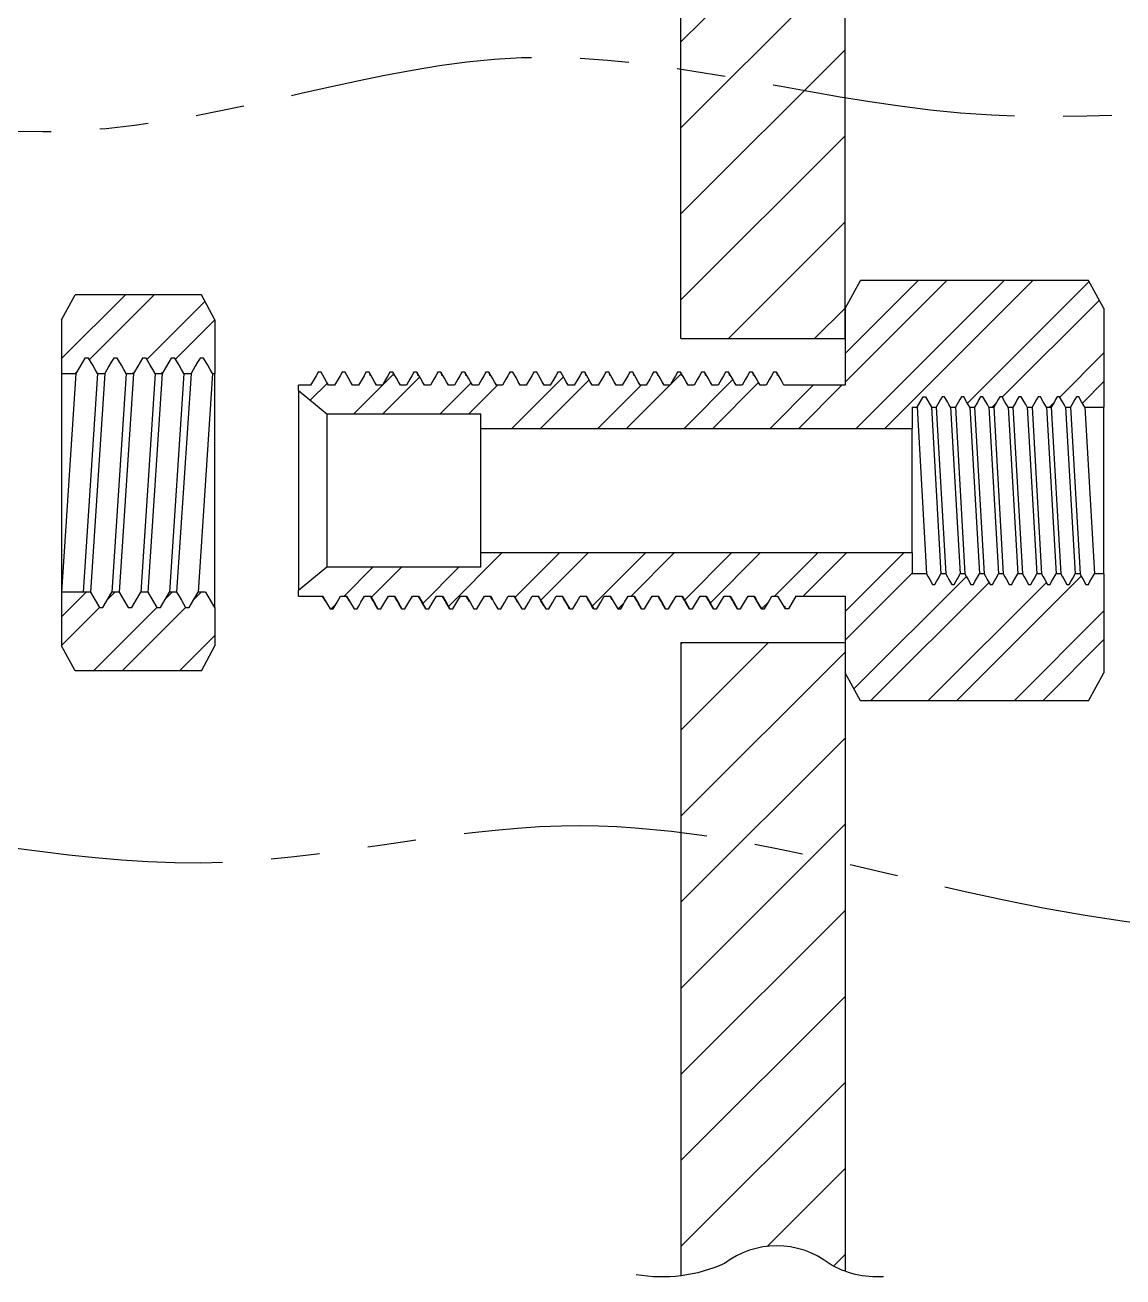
# Model space of a CAD drawing. Header units: millimetres. Extents: x 990 to 1442, y 548 to 864.
# Drawn here: x 1343 to 1400.3, y 741.9 to 807.2 of the extents above; entities that cross this region are included whole.
import ezdxf

# ---------------------------------------------------------------- set-up
doc = ezdxf.new("R2010")
doc.units = ezdxf.units.MM
doc.header["$LTSCALE"] = 2
doc.linetypes.add('PHANTOM', pattern=[12.7, 6.35, -1.27, 1.27, -1.27, 1.27, -1.27])
pattern_1 = [(45, (813.8424, 721.0507), (-2.245064, 2.245064), []), (45, (815.339, 721.0507), (-2.245064, 2.245064), [])]
pattern_2 = [(45, (813.8424, 653.8794), (-2.245064, 2.245064), []), (45, (815.339, 653.8794), (-2.245064, 2.245064), [])]

# ---------------------------------------------------------------- blocks, each defined once
blk = doc.blocks.new('sdasdasdas')
at = {"linetype": 'Continuous', "lineweight": 18}
h = blk.add_hatch(dxfattribs=at)
h.set_pattern_fill('ANSI32', color=6, scale=0.333333, style=0)
h.set_pattern_definition(pattern_1)
h.paths.add_polyline_path([(1283.036, 782.617), (1283.036, 777.467), (1282.036, 777.467), (1281.723, 778.009), (1281.598, 778.009), (1281.286, 777.467), (1281.036, 777.467), (1280.723, 778.009), (1280.598, 778.009), (1280.286, 777.467), (1280.036, 777.467), (1279.723, 778.009), (1279.598, 778.009), (1279.286, 777.467), (1279.036, 777.467), (1278.723, 778.009), (1278.598, 778.009), (1278.286, 777.467), (1278.036, 777.467), (1277.723, 778.009), (1277.598, 778.009), (1277.286, 777.467), (1277.036, 777.467), (1276.723, 778.009), (1276.598, 778.009), (1276.286, 777.467), (1276.036, 777.467), (1275.723, 778.009), (1275.598, 778.009), (1275.286, 777.467), (1275.036, 777.467), (1274.723, 778.009), (1274.598, 778.009), (1274.286, 777.467), (1274.036, 777.467), (1273.723, 778.009), (1273.598, 778.009), (1273.286, 777.467), (1273.036, 777.467), (1273.036, 776.367), (1250.536, 776.367), (1250.536, 777.117), (1242.505, 777.117), (1241.036, 778.334), (1241.036, 778.617), (1241.661, 778.617), (1242.051, 779.294), (1242.208, 779.294), (1242.598, 778.617), (1242.911, 778.617), (1243.301, 779.294), (1243.458, 779.294), (1243.848, 778.617), (1244.161, 778.617), (1244.551, 779.294), (1244.708, 779.294), (1245.098, 778.617), (1245.411, 778.617), (1245.801, 779.294), (1245.958, 779.294), (1246.348, 778.617), (1246.661, 778.617), (1247.051, 779.294), (1247.208, 779.294), (1247.598, 778.617), (1247.911, 778.617), (1248.301, 779.294), (1248.458, 779.294), (1248.848, 778.617), (1249.161, 778.617), (1249.551, 779.294), (1249.708, 779.294), (1250.098, 778.617), (1250.411, 778.617), (1250.801, 779.294), (1250.958, 779.294), (1251.348, 778.617), (1251.661, 778.617), (1252.051, 779.294), (1252.208, 779.294), (1252.598, 778.617), (1252.911, 778.617), (1253.301, 779.294), (1253.458, 779.294), (1253.848, 778.617), (1254.161, 778.617), (1254.551, 779.294), (1254.708, 779.294), (1255.098, 778.617), (1255.411, 778.617), (1255.801, 779.294), (1255.958, 779.294), (1256.348, 778.617), (1256.661, 778.617), (1257.051, 779.294), (1257.208, 779.294), (1257.598, 778.617), (1257.911, 778.617), (1258.301, 779.294), (1258.458, 779.294), (1258.848, 778.617), (1259.161, 778.617), (1259.551, 779.294), (1259.708, 779.294), (1260.098, 778.617), (1260.411, 778.617), (1260.801, 779.294), (1260.958, 779.294), (1261.348, 778.617), (1261.661, 778.617), (1262.051, 779.294), (1262.208, 779.294), (1262.598, 778.617), (1262.911, 778.617), (1263.301, 779.294), (1263.458, 779.294), (1263.848, 778.617), (1264.161, 778.617), (1264.551, 779.294), (1264.708, 779.294), (1265.098, 778.617), (1265.411, 778.617), (1265.801, 779.294), (1265.958, 779.294), (1266.348, 778.617), (1269.536, 778.617), (1269.536, 782.617), (1270.336, 784.087), (1282.236, 784.087)], flags=0)
h = blk.add_hatch(dxfattribs=at)
h.set_pattern_fill('ANSI32', color=6, scale=0.333333, style=0)
h.set_pattern_definition(pattern_1)
h.paths.add_polyline_path([(1266.583, 766.941), (1266.426, 766.941), (1266.036, 767.617), (1265.723, 767.617), (1265.333, 766.941), (1265.176, 766.941), (1264.786, 767.617), (1264.473, 767.617), (1264.083, 766.941), (1263.926, 766.941), (1263.536, 767.617), (1263.223, 767.617), (1262.833, 766.941), (1262.676, 766.941), (1262.286, 767.617), (1261.973, 767.617), (1261.583, 766.941), (1261.426, 766.941), (1261.036, 767.617), (1260.723, 767.617), (1260.333, 766.941), (1260.176, 766.941), (1259.786, 767.617), (1259.473, 767.617), (1259.083, 766.941), (1258.926, 766.941), (1258.536, 767.617), (1258.223, 767.617), (1257.833, 766.941), (1257.676, 766.941), (1257.286, 767.617), (1256.973, 767.617), (1256.583, 766.941), (1256.426, 766.941), (1256.036, 767.617), (1255.723, 767.617), (1255.333, 766.941), (1255.176, 766.941), (1254.786, 767.617), (1254.473, 767.617), (1254.083, 766.941), (1253.926, 766.941), (1253.536, 767.617), (1253.223, 767.617), (1252.833, 766.941), (1252.676, 766.941), (1252.286, 767.617), (1251.973, 767.617), (1251.583, 766.941), (1251.426, 766.941), (1251.036, 767.617), (1250.723, 767.617), (1250.333, 766.941), (1250.176, 766.941), (1249.786, 767.617), (1249.473, 767.617), (1249.083, 766.941), (1248.926, 766.941), (1248.536, 767.617), (1248.223, 767.617), (1247.833, 766.941), (1247.676, 766.941), (1247.286, 767.617), (1246.973, 767.617), (1246.583, 766.941), (1246.426, 766.941), (1246.036, 767.617), (1245.723, 767.617), (1245.333, 766.941), (1245.176, 766.941), (1244.786, 767.617), (1244.473, 767.617), (1244.083, 766.941), (1243.926, 766.941), (1243.536, 767.617), (1243.223, 767.617), (1242.833, 766.941), (1242.676, 766.941), (1242.286, 767.617), (1241.036, 767.617), (1241.036, 767.901), (1242.505, 769.117), (1250.536, 769.117), (1250.536, 769.867), (1273.036, 769.867), (1273.036, 768.767), (1273.786, 768.767), (1274.098, 768.226), (1274.223, 768.226), (1274.536, 768.767), (1274.786, 768.767), (1275.098, 768.226), (1275.223, 768.226), (1275.536, 768.767), (1275.786, 768.767), (1276.098, 768.226), (1276.223, 768.226), (1276.536, 768.767), (1276.786, 768.767), (1277.098, 768.226), (1277.223, 768.226), (1277.536, 768.767), (1277.786, 768.767), (1278.098, 768.226), (1278.223, 768.226), (1278.536, 768.767), (1278.786, 768.767), (1279.098, 768.226), (1279.223, 768.226), (1279.536, 768.767), (1279.786, 768.767), (1280.098, 768.226), (1280.223, 768.226), (1280.536, 768.767), (1280.786, 768.767), (1281.098, 768.226), (1281.223, 768.226), (1281.536, 768.767), (1281.786, 768.767), (1282.098, 768.226), (1282.223, 768.226), (1282.536, 768.767), (1283.036, 768.767), (1283.036, 763.617), (1282.236, 762.148), (1270.336, 762.148), (1269.536, 763.617), (1269.536, 767.617), (1266.973, 767.617)], flags=0)
at = {"color": 6, "linetype": 'Continuous', "lineweight": 25}
for p, q in [((1269.536, 782.617), (1270.336, 784.087)), ((1282.236, 784.087), (1270.336, 784.087)), ((1283.036, 782.617), (1282.236, 784.087)), ((1269.536, 782.617), (1269.536, 778.617)), ((1283.036, 782.617), (1283.036, 777.467)), ((1242.208, 779.294), (1242.051, 779.294)), ((1243.458, 779.294), (1243.301, 779.294)), ((1244.708, 779.294), (1244.551, 779.294)), ((1245.958, 779.294), (1245.801, 779.294)), ((1247.208, 779.294), (1247.051, 779.294)), ((1248.458, 779.294), (1248.301, 779.294)), ((1249.708, 779.294), (1249.551, 779.294)), ((1250.958, 779.294), (1250.801, 779.294)), ((1252.208, 779.294), (1252.051, 779.294)), ((1253.458, 779.294), (1253.301, 779.294)), ((1254.708, 779.294), (1254.551, 779.294)), ((1255.958, 779.294), (1255.801, 779.294)), ((1257.208, 779.294), (1257.051, 779.294)), ((1258.458, 779.294), (1258.301, 779.294)), ((1259.708, 779.294), (1259.551, 779.294)), ((1260.958, 779.294), (1260.801, 779.294)), ((1262.208, 779.294), (1262.051, 779.294)), ((1263.458, 779.294), (1263.301, 779.294)), ((1264.708, 779.294), (1264.551, 779.294)), ((1265.958, 779.294), (1265.801, 779.294)), ((1241.661, 778.617), (1241.036, 778.617)), ((1241.036, 778.334), (1241.036, 778.617)), ((1241.036, 778.334), (1242.505, 777.117)), ((1241.036, 778.334), (1241.036, 777.367)), ((1242.911, 778.617), (1242.598, 778.617)), ((1244.161, 778.617), (1243.848, 778.617)), ((1245.411, 778.617), (1245.098, 778.617)), ((1246.661, 778.617), (1246.348, 778.617)), ((1247.911, 778.617), (1247.598, 778.617)), ((1249.161, 778.617), (1248.848, 778.617)), ((1250.411, 778.617), (1250.098, 778.617)), ((1251.661, 778.617), (1251.348, 778.617)), ((1252.911, 778.617), (1252.598, 778.617)), ((1254.161, 778.617), (1253.848, 778.617)), ((1255.411, 778.617), (1255.098, 778.617)), ((1256.661, 778.617), (1256.348, 778.617)), ((1257.911, 778.617), (1257.598, 778.617)), ((1259.161, 778.617), (1258.848, 778.617)), ((1260.411, 778.617), (1260.098, 778.617)), ((1261.661, 778.617), (1261.348, 778.617)), ((1262.911, 778.617), (1262.598, 778.617)), ((1264.161, 778.617), (1263.848, 778.617)), ((1265.411, 778.617), (1265.098, 778.617)), ((1269.536, 778.617), (1266.348, 778.617)), ((1283.036, 778.542), (1283.036, 778.261)), ((1241.036, 777.367), (1241.036, 777.117)), ((1273.036, 777.467), (1273.036, 776.367)), ((1273.036, 777.467), (1273.286, 777.467)), ((1273.286, 777.467), (1273.598, 778.009)), ((1273.598, 778.009), (1273.723, 778.009)), ((1273.723, 778.009), (1274.036, 777.467)), ((1274.036, 777.467), (1274.286, 777.467)), ((1274.723, 778.009), (1274.598, 778.009)), ((1275.036, 777.467), (1275.286, 777.467)), ((1275.723, 778.009), (1275.598, 778.009)), ((1276.036, 777.467), (1276.286, 777.467)), ((1276.723, 778.009), (1276.598, 778.009)), ((1277.036, 777.467), (1277.286, 777.467)), ((1277.723, 778.009), (1277.598, 778.009)), ((1278.036, 777.467), (1278.286, 777.467)), ((1278.723, 778.009), (1278.598, 778.009)), ((1279.036, 777.467), (1279.286, 777.467)), ((1279.723, 778.009), (1279.598, 778.009)), ((1280.036, 777.467), (1280.286, 777.467)), ((1280.723, 778.009), (1280.598, 778.009)), ((1281.036, 777.467), (1281.286, 777.467)), ((1281.723, 778.009), (1281.598, 778.009)), ((1282.036, 777.467), (1283.036, 777.467)), ((1241.036, 777.117), (1241.036, 769.117)), ((1242.505, 777.117), (1250.536, 777.117)), ((1242.505, 777.117), (1242.505, 769.117)), ((1250.536, 776.367), (1250.536, 777.117)), ((1250.536, 776.367), (1273.036, 776.367)), ((1250.536, 769.867), (1250.536, 776.367)), ((1273.036, 769.867), (1273.036, 776.367)), ((1273.036, 769.867), (1250.536, 769.867)), ((1250.536, 769.117), (1250.536, 769.867)), ((1273.036, 769.867), (1273.036, 768.767)), ((1241.036, 769.117), (1241.036, 768.867)), ((1242.505, 769.117), (1241.036, 767.901)), ((1250.536, 769.117), (1242.505, 769.117)), ((1241.036, 768.867), (1241.036, 767.901)), ((1273.786, 768.767), (1273.036, 768.767)), ((1274.098, 768.226), (1274.223, 768.226)), ((1274.786, 768.767), (1274.536, 768.767)), ((1275.098, 768.226), (1275.223, 768.226)), ((1275.786, 768.767), (1275.536, 768.767)), ((1276.098, 768.226), (1276.223, 768.226)), ((1276.786, 768.767), (1276.536, 768.767)), ((1277.098, 768.226), (1277.223, 768.226)), ((1277.786, 768.767), (1277.536, 768.767)), ((1278.098, 768.226), (1278.223, 768.226)), ((1278.786, 768.767), (1278.536, 768.767)), ((1279.098, 768.226), (1279.223, 768.226)), ((1279.786, 768.767), (1279.536, 768.767)), ((1280.098, 768.226), (1280.223, 768.226)), ((1280.786, 768.767), (1280.536, 768.767)), ((1281.098, 768.226), (1281.223, 768.226)), ((1281.786, 768.767), (1281.536, 768.767)), ((1282.098, 768.226), (1282.223, 768.226)), ((1283.036, 768.767), (1282.536, 768.767)), ((1283.036, 768.767), (1283.036, 763.617)), ((1241.036, 767.617), (1241.036, 767.901)), ((1241.036, 767.617), (1242.286, 767.617)), ((1242.419, 767.377), (1242.28, 767.617)), ((1243.223, 767.617), (1243.536, 767.617)), ((1243.669, 767.377), (1243.53, 767.617)), ((1244.473, 767.617), (1244.786, 767.617)), ((1245.723, 767.617), (1246.036, 767.617)), ((1246.973, 767.617), (1247.286, 767.617)), ((1248.223, 767.617), (1248.536, 767.617)), ((1249.473, 767.617), (1249.786, 767.617)), ((1249.949, 767.325), (1249.78, 767.617)), ((1250.723, 767.617), (1251.036, 767.617)), ((1251.14, 767.427), (1251.03, 767.617)), ((1251.973, 767.617), (1252.286, 767.617)), ((1253.223, 767.617), (1253.536, 767.617)), ((1254.473, 767.617), (1254.786, 767.617)), ((1255.723, 767.617), (1256.036, 767.617)), ((1256.973, 767.617), (1257.286, 767.617)), ((1257.39, 767.427), (1257.28, 767.617)), ((1258.223, 767.617), (1258.536, 767.617)), ((1259.473, 767.617), (1259.786, 767.617)), ((1260.723, 767.617), (1261.036, 767.617)), ((1261.973, 767.617), (1262.286, 767.617)), ((1263.223, 767.617), (1263.536, 767.617)), ((1264.473, 767.617), (1264.786, 767.617)), ((1265.723, 767.617), (1266.036, 767.617)), ((1266.426, 766.941), (1266.036, 767.617)), ((1266.973, 767.617), (1266.583, 766.941)), ((1266.973, 767.617), (1269.536, 767.617)), ((1269.536, 767.617), (1269.536, 763.617)), ((1283.036, 767.974), (1283.036, 767.693)), ((1242.676, 766.941), (1242.833, 766.941)), ((1243.926, 766.941), (1244.083, 766.941)), ((1245.166, 766.966), (1245.176, 766.941)), ((1245.176, 766.941), (1245.333, 766.941)), ((1246.416, 766.966), (1246.426, 766.941)), ((1246.426, 766.941), (1246.583, 766.941)), ((1247.666, 766.966), (1247.676, 766.941)), ((1247.676, 766.941), (1247.833, 766.941)), ((1248.916, 766.966), (1248.926, 766.941)), ((1248.926, 766.941), (1249.083, 766.941)), ((1250.176, 766.941), (1250.333, 766.941)), ((1251.426, 766.941), (1251.583, 766.941)), ((1252.676, 766.941), (1252.833, 766.941)), ((1253.926, 766.941), (1254.083, 766.941)), ((1255.166, 766.966), (1255.176, 766.941)), ((1255.176, 766.941), (1255.333, 766.941)), ((1256.416, 766.966), (1256.426, 766.941)), ((1256.426, 766.941), (1256.583, 766.941)), ((1257.676, 766.941), (1257.833, 766.941)), ((1258.916, 766.966), (1258.926, 766.941)), ((1258.926, 766.941), (1259.083, 766.941)), ((1260.166, 766.966), (1260.176, 766.941)), ((1260.176, 766.941), (1260.333, 766.941)), ((1261.416, 766.966), (1261.426, 766.941)), ((1261.426, 766.941), (1261.583, 766.941)), ((1262.666, 766.966), (1262.676, 766.941)), ((1262.676, 766.941), (1262.833, 766.941)), ((1263.916, 766.966), (1263.926, 766.941)), ((1263.926, 766.941), (1264.083, 766.941)), ((1265.166, 766.966), (1265.176, 766.941)), ((1265.176, 766.941), (1265.333, 766.941)), ((1266.583, 766.941), (1266.426, 766.941)), ((1270.336, 762.148), (1269.536, 763.617)), ((1282.236, 762.148), (1283.036, 763.617)), ((1282.236, 762.148), (1270.336, 762.148))]:
    blk.add_line(p, q, dxfattribs=at)
at = {"color": 6}
for p, q in [((1273.286, 777.467), (1273.786, 768.767)), ((1274.036, 777.467), (1274.536, 768.767)), ((1274.286, 777.467), (1274.786, 768.767)), ((1275.036, 777.467), (1275.536, 768.767)), ((1275.286, 777.467), (1275.786, 768.767)), ((1276.036, 777.467), (1276.536, 768.767)), ((1276.286, 777.467), (1276.786, 768.767)), ((1277.036, 777.467), (1277.536, 768.767)), ((1277.286, 777.467), (1277.786, 768.767)), ((1278.036, 777.467), (1278.536, 768.767)), ((1278.286, 777.467), (1278.786, 768.767)), ((1279.036, 777.467), (1279.536, 768.767)), ((1279.286, 777.467), (1279.786, 768.767)), ((1280.036, 777.467), (1280.536, 768.767)), ((1280.286, 777.467), (1280.786, 768.767)), ((1281.036, 777.467), (1281.536, 768.767)), ((1281.286, 777.467), (1281.786, 768.767)), ((1282.036, 777.467), (1282.536, 768.767)), ((1283.036, 768.767), (1283.036, 777.467))]:
    blk.add_line(p, q, dxfattribs=at)
at = {"color": 6, "linetype": 'Continuous', "lineweight": 25, "flags": 128}
for points in [[(1242.051, 779.294), (1241.948, 779.114), (1241.844, 778.934), (1241.661, 778.617)], [(1242.598, 778.617), (1242.495, 778.797), (1242.391, 778.977), (1242.208, 779.294)], [(1243.301, 779.294), (1243.198, 779.114), (1243.094, 778.934), (1242.911, 778.617)], [(1243.848, 778.617), (1243.745, 778.797), (1243.641, 778.977), (1243.458, 779.294)], [(1244.551, 779.294), (1244.448, 779.114), (1244.344, 778.934), (1244.161, 778.617)], [(1245.098, 778.617), (1244.995, 778.797), (1244.891, 778.977), (1244.708, 779.294)], [(1245.801, 779.294), (1245.698, 779.114), (1245.594, 778.934), (1245.411, 778.617)], [(1246.348, 778.617), (1246.245, 778.797), (1246.141, 778.977), (1245.958, 779.294)], [(1247.051, 779.294), (1246.948, 779.114), (1246.844, 778.934), (1246.661, 778.617)], [(1247.598, 778.617), (1247.495, 778.797), (1247.391, 778.977), (1247.208, 779.294)], [(1248.301, 779.294), (1248.198, 779.114), (1248.094, 778.934), (1247.911, 778.617)], [(1248.848, 778.617), (1248.745, 778.797), (1248.641, 778.977), (1248.458, 779.294)], [(1249.551, 779.294), (1249.448, 779.114), (1249.344, 778.934), (1249.161, 778.617)], [(1250.098, 778.617), (1249.995, 778.797), (1249.891, 778.977), (1249.708, 779.294)], [(1250.801, 779.294), (1250.698, 779.114), (1250.594, 778.934), (1250.411, 778.617)], [(1251.348, 778.617), (1251.245, 778.797), (1251.141, 778.977), (1250.958, 779.294)], [(1252.051, 779.294), (1251.948, 779.114), (1251.844, 778.934), (1251.661, 778.617)], [(1252.598, 778.617), (1252.495, 778.797), (1252.391, 778.977), (1252.208, 779.294)], [(1253.301, 779.294), (1253.198, 779.114), (1253.094, 778.934), (1252.911, 778.617)], [(1253.848, 778.617), (1253.745, 778.797), (1253.641, 778.977), (1253.458, 779.294)], [(1254.551, 779.294), (1254.448, 779.114), (1254.344, 778.934), (1254.161, 778.617)], [(1255.098, 778.617), (1254.995, 778.797), (1254.891, 778.977), (1254.708, 779.294)], [(1255.801, 779.294), (1255.698, 779.114), (1255.594, 778.934), (1255.411, 778.617)], [(1256.348, 778.617), (1256.245, 778.797), (1256.141, 778.977), (1255.958, 779.294)], [(1257.051, 779.294), (1256.948, 779.114), (1256.844, 778.934), (1256.661, 778.617)], [(1257.598, 778.617), (1257.495, 778.797), (1257.391, 778.977), (1257.208, 779.294)], [(1258.301, 779.294), (1258.198, 779.114), (1258.094, 778.934), (1257.911, 778.617)], [(1258.848, 778.617), (1258.745, 778.797), (1258.641, 778.977), (1258.458, 779.294)], [(1259.551, 779.294), (1259.448, 779.114), (1259.344, 778.934), (1259.161, 778.617)], [(1260.098, 778.617), (1259.995, 778.797), (1259.891, 778.977), (1259.708, 779.294)], [(1260.801, 779.294), (1260.698, 779.114), (1260.594, 778.934), (1260.411, 778.617)], [(1261.348, 778.617), (1261.245, 778.797), (1261.141, 778.977), (1260.958, 779.294)], [(1262.051, 779.294), (1261.948, 779.114), (1261.844, 778.934), (1261.661, 778.617)], [(1262.598, 778.617), (1262.495, 778.797), (1262.391, 778.977), (1262.208, 779.294)], [(1263.301, 779.294), (1263.198, 779.114), (1263.094, 778.934), (1262.911, 778.617)], [(1263.848, 778.617), (1263.745, 778.797), (1263.641, 778.977), (1263.458, 779.294)], [(1264.551, 779.294), (1264.448, 779.114), (1264.344, 778.934), (1264.161, 778.617)], [(1265.098, 778.617), (1264.995, 778.797), (1264.891, 778.977), (1264.708, 779.294)], [(1265.801, 779.294), (1265.698, 779.114), (1265.594, 778.934), (1265.411, 778.617)], [(1266.348, 778.617), (1266.245, 778.797), (1266.141, 778.977), (1265.958, 779.294)], [(1274.598, 778.009), (1274.515, 777.865), (1274.432, 777.721), (1274.286, 777.467)], [(1275.036, 777.467), (1274.953, 777.611), (1274.87, 777.755), (1274.723, 778.009)], [(1275.598, 778.009), (1275.515, 777.865), (1275.432, 777.721), (1275.286, 777.467)], [(1276.036, 777.467), (1275.953, 777.611), (1275.87, 777.755), (1275.723, 778.009)], [(1276.598, 778.009), (1276.515, 777.865), (1276.432, 777.721), (1276.286, 777.467)], [(1277.036, 777.467), (1276.953, 777.611), (1276.87, 777.755), (1276.723, 778.009)], [(1277.598, 778.009), (1277.515, 777.865), (1277.432, 777.721), (1277.286, 777.467)], [(1278.036, 777.467), (1277.953, 777.611), (1277.87, 777.755), (1277.723, 778.009)], [(1278.598, 778.009), (1278.515, 777.865), (1278.432, 777.721), (1278.286, 777.467)], [(1279.036, 777.467), (1278.953, 777.611), (1278.87, 777.755), (1278.723, 778.009)], [(1279.598, 778.009), (1279.515, 777.865), (1279.432, 777.721), (1279.286, 777.467)], [(1280.036, 777.467), (1279.953, 777.611), (1279.87, 777.755), (1279.723, 778.009)], [(1280.598, 778.009), (1280.515, 777.865), (1280.432, 777.721), (1280.286, 777.467)], [(1281.036, 777.467), (1280.953, 777.611), (1280.87, 777.755), (1280.723, 778.009)], [(1281.598, 778.009), (1281.515, 777.865), (1281.432, 777.721), (1281.286, 777.467)], [(1282.036, 777.467), (1281.953, 777.611), (1281.87, 777.755), (1281.723, 778.009)], [(1273.786, 768.767), (1273.869, 768.623), (1273.952, 768.48), (1274.098, 768.226)], [(1274.223, 768.226), (1274.306, 768.37), (1274.389, 768.514), (1274.536, 768.767)], [(1274.786, 768.767), (1274.869, 768.623), (1274.952, 768.48), (1275.098, 768.226)], [(1275.223, 768.226), (1275.306, 768.37), (1275.389, 768.514), (1275.536, 768.767)], [(1275.786, 768.767), (1275.869, 768.623), (1275.952, 768.48), (1276.098, 768.226)], [(1276.223, 768.226), (1276.306, 768.37), (1276.389, 768.514), (1276.536, 768.767)], [(1276.786, 768.767), (1276.869, 768.623), (1276.952, 768.48), (1277.098, 768.226)], [(1277.223, 768.226), (1277.306, 768.37), (1277.389, 768.514), (1277.536, 768.767)], [(1277.786, 768.767), (1277.869, 768.623), (1277.952, 768.48), (1278.098, 768.226)], [(1278.223, 768.226), (1278.306, 768.37), (1278.389, 768.514), (1278.536, 768.767)], [(1278.786, 768.767), (1278.869, 768.623), (1278.952, 768.48), (1279.098, 768.226)], [(1279.223, 768.226), (1279.306, 768.37), (1279.389, 768.514), (1279.536, 768.767)], [(1279.786, 768.767), (1279.869, 768.623), (1279.952, 768.48), (1280.098, 768.226)], [(1280.223, 768.226), (1280.306, 768.37), (1280.389, 768.514), (1280.536, 768.767)], [(1280.786, 768.767), (1280.869, 768.623), (1280.952, 768.48), (1281.098, 768.226)], [(1281.223, 768.226), (1281.306, 768.37), (1281.389, 768.514), (1281.536, 768.767)], [(1281.786, 768.767), (1281.869, 768.623), (1281.952, 768.48), (1282.098, 768.226)], [(1282.223, 768.226), (1282.306, 768.37), (1282.389, 768.514), (1282.536, 768.767)], [(1242.286, 767.617), (1242.39, 767.438), (1242.493, 767.258), (1242.676, 766.941)], [(1242.833, 766.941), (1242.936, 767.12), (1243.04, 767.3), (1243.223, 767.617)], [(1243.536, 767.617), (1243.64, 767.438), (1243.743, 767.258), (1243.926, 766.941)], [(1244.083, 766.941), (1244.186, 767.12), (1244.29, 767.3), (1244.473, 767.617)], [(1244.786, 767.617), (1244.89, 767.438), (1244.993, 767.258), (1245.176, 766.941)], [(1245.333, 766.941), (1245.436, 767.12), (1245.54, 767.3), (1245.723, 767.617)], [(1246.036, 767.617), (1246.14, 767.438), (1246.243, 767.258), (1246.426, 766.941)], [(1246.583, 766.941), (1246.686, 767.12), (1246.79, 767.3), (1246.973, 767.617)], [(1247.286, 767.617), (1247.39, 767.438), (1247.493, 767.258), (1247.676, 766.941)], [(1247.833, 766.941), (1247.936, 767.12), (1248.04, 767.3), (1248.223, 767.617)], [(1248.536, 767.617), (1248.64, 767.438), (1248.743, 767.258), (1248.926, 766.941)], [(1249.083, 766.941), (1249.186, 767.12), (1249.29, 767.3), (1249.473, 767.617)], [(1249.786, 767.617), (1249.89, 767.438), (1249.993, 767.258), (1250.176, 766.941)], [(1250.333, 766.941), (1250.436, 767.12), (1250.54, 767.3), (1250.723, 767.617)], [(1251.036, 767.617), (1251.14, 767.438), (1251.243, 767.258), (1251.426, 766.941)], [(1251.583, 766.941), (1251.686, 767.12), (1251.79, 767.3), (1251.973, 767.617)], [(1252.286, 767.617), (1252.39, 767.438), (1252.493, 767.258), (1252.676, 766.941)], [(1252.833, 766.941), (1252.936, 767.12), (1253.04, 767.3), (1253.223, 767.617)], [(1253.536, 767.617), (1253.64, 767.438), (1253.743, 767.258), (1253.926, 766.941)], [(1254.083, 766.941), (1254.186, 767.12), (1254.29, 767.3), (1254.473, 767.617)], [(1254.786, 767.617), (1254.89, 767.438), (1254.993, 767.258), (1255.176, 766.941)], [(1255.333, 766.941), (1255.436, 767.12), (1255.54, 767.3), (1255.723, 767.617)], [(1256.036, 767.617), (1256.14, 767.438), (1256.243, 767.258), (1256.426, 766.941)], [(1256.583, 766.941), (1256.686, 767.12), (1256.79, 767.3), (1256.973, 767.617)], [(1257.286, 767.617), (1257.39, 767.438), (1257.493, 767.258), (1257.676, 766.941)], [(1257.833, 766.941), (1257.936, 767.12), (1258.04, 767.3), (1258.223, 767.617)], [(1258.536, 767.617), (1258.64, 767.438), (1258.743, 767.258), (1258.926, 766.941)], [(1259.083, 766.941), (1259.186, 767.12), (1259.29, 767.3), (1259.473, 767.617)], [(1259.786, 767.617), (1259.89, 767.438), (1259.993, 767.258), (1260.176, 766.941)], [(1260.333, 766.941), (1260.436, 767.12), (1260.54, 767.3), (1260.723, 767.617)], [(1261.036, 767.617), (1261.14, 767.438), (1261.243, 767.258), (1261.426, 766.941)], [(1261.583, 766.941), (1261.686, 767.12), (1261.79, 767.3), (1261.973, 767.617)], [(1262.286, 767.617), (1262.39, 767.438), (1262.493, 767.258), (1262.676, 766.941)], [(1262.833, 766.941), (1262.936, 767.12), (1263.04, 767.3), (1263.223, 767.617)], [(1263.536, 767.617), (1263.64, 767.438), (1263.743, 767.258), (1263.926, 766.941)], [(1264.083, 766.941), (1264.186, 767.12), (1264.29, 767.3), (1264.473, 767.617)], [(1264.786, 767.617), (1264.89, 767.438), (1264.993, 767.258), (1265.176, 766.941)], [(1265.333, 766.941), (1265.436, 767.12), (1265.54, 767.3), (1265.723, 767.617)]]:
    blk.add_lwpolyline(points, dxfattribs=at)
at = {"color": 6, "linetype": 'Continuous', "lineweight": 25}
for points, knots in [([(1244.708, 779.294), (1244.718, 779.287), (1244.731, 779.277), (1244.746, 779.164), (1244.75, 779.132)], [0, 0, 0, 0, 0.71666, 1, 1, 1, 1]), ([(1245.958, 779.294), (1245.968, 779.287), (1245.981, 779.277), (1245.996, 779.164), (1246, 779.132)], [0, 0, 0, 0, 0.71666, 1, 1, 1, 1]), ([(1247.208, 779.294), (1247.218, 779.287), (1247.231, 779.277), (1247.246, 779.164), (1247.25, 779.132)], [0, 0, 0, 0, 0.71666, 1, 1, 1, 1]), ([(1248.458, 779.294), (1248.468, 779.287), (1248.481, 779.277), (1248.496, 779.164), (1248.5, 779.132)], [0, 0, 0, 0, 0.71666, 1, 1, 1, 1]), ([(1249.708, 779.294), (1249.718, 779.287), (1249.731, 779.277), (1249.746, 779.164), (1249.75, 779.132)], [0, 0, 0, 0, 0.71666, 1, 1, 1, 1]), ([(1250.958, 779.294), (1250.968, 779.287), (1250.981, 779.277), (1250.996, 779.164), (1251, 779.132)], [0, 0, 0, 0, 0.71666, 1, 1, 1, 1]), ([(1255.958, 779.294), (1255.968, 779.287), (1255.981, 779.277), (1255.996, 779.164), (1256, 779.132)], [0, 0, 0, 0, 0.71666, 1, 1, 1, 1]), ([(1257.208, 779.294), (1257.218, 779.287), (1257.231, 779.277), (1257.246, 779.164), (1257.25, 779.132)], [0, 0, 0, 0, 0.71666, 1, 1, 1, 1]), ([(1258.458, 779.294), (1258.468, 779.287), (1258.481, 779.277), (1258.496, 779.164), (1258.5, 779.132)], [0, 0, 0, 0, 0.71666, 1, 1, 1, 1]), ([(1259.708, 779.294), (1259.718, 779.287), (1259.731, 779.277), (1259.746, 779.164), (1259.75, 779.132)], [0, 0, 0, 0, 0.71666, 1, 1, 1, 1]), ([(1260.958, 779.294), (1260.968, 779.287), (1260.981, 779.277), (1260.996, 779.164), (1261, 779.132)], [0, 0, 0, 0, 0.71666, 1, 1, 1, 1]), ([(1262.208, 779.294), (1262.218, 779.287), (1262.231, 779.277), (1262.246, 779.164), (1262.25, 779.132)], [0, 0, 0, 0, 0.7166598, 1, 1, 1, 1]), ([(1263.458, 779.294), (1263.468, 779.287), (1263.481, 779.277), (1263.496, 779.164), (1263.5, 779.132)], [0, 0, 0, 0, 0.71666, 1, 1, 1, 1]), ([(1264.708, 779.294), (1264.718, 779.287), (1264.731, 779.277), (1264.746, 779.164), (1264.75, 779.132)], [0, 0, 0, 0, 0.71666, 1, 1, 1, 1]), ([(1265.958, 779.294), (1265.968, 779.287), (1265.981, 779.277), (1265.996, 779.164), (1266, 779.132)], [0, 0, 0, 0, 0.7166598, 1, 1, 1, 1]), ([(1245.166, 766.949), (1245.101, 767.062), (1244.972, 767.285), (1244.843, 767.508), (1244.78, 767.617)], [0, 0, 0, 0, 0.507314, 1, 1, 1, 1]), ([(1246.416, 766.949), (1246.351, 767.062), (1246.222, 767.285), (1246.093, 767.508), (1246.03, 767.617)], [0, 0, 0, 0, 0.507313, 1, 1, 1, 1]), ([(1247.666, 766.949), (1247.601, 767.062), (1247.472, 767.285), (1247.343, 767.508), (1247.28, 767.617)], [0, 0, 0, 0, 0.507314, 1, 1, 1, 1]), ([(1248.916, 766.949), (1248.851, 767.062), (1248.722, 767.285), (1248.593, 767.508), (1248.53, 767.617)], [0, 0, 0, 0, 0.507314, 1, 1, 1, 1]), ([(1252.476, 767.279), (1252.474, 767.282), (1252.409, 767.395), (1252.343, 767.508), (1252.28, 767.617)], [0, 0, 0, 0, 0.0280187, 1, 1, 1, 1]), ([(1253.851, 767.062), (1253.808, 767.137), (1253.701, 767.322), (1253.593, 767.508), (1253.53, 767.617)], [0, 0, 0, 0, 0.407599, 1, 1, 1, 1]), ([(1255.166, 766.949), (1255.101, 767.062), (1254.972, 767.285), (1254.843, 767.508), (1254.78, 767.617)], [0, 0, 0, 0, 0.507313, 1, 1, 1, 1]), ([(1256.416, 766.949), (1256.351, 767.062), (1256.222, 767.285), (1256.093, 767.508), (1256.03, 767.617)], [0, 0, 0, 0, 0.5073146, 1, 1, 1, 1]), ([(1258.916, 766.949), (1258.851, 767.062), (1258.722, 767.285), (1258.593, 767.508), (1258.53, 767.617)], [0, 0, 0, 0, 0.507313, 1, 1, 1, 1]), ([(1260.166, 766.949), (1260.101, 767.062), (1259.972, 767.285), (1259.843, 767.508), (1259.78, 767.617)], [0, 0, 0, 0, 0.5073146, 1, 1, 1, 1]), ([(1261.416, 766.949), (1261.351, 767.062), (1261.222, 767.285), (1261.093, 767.508), (1261.03, 767.617)], [0, 0, 0, 0, 0.507313, 1, 1, 1, 1]), ([(1262.666, 766.949), (1262.601, 767.062), (1262.472, 767.285), (1262.343, 767.508), (1262.28, 767.617)], [0, 0, 0, 0, 0.507313, 1, 1, 1, 1]), ([(1263.916, 766.949), (1263.851, 767.062), (1263.722, 767.285), (1263.593, 767.508), (1263.53, 767.617)], [0, 0, 0, 0, 0.5073146, 1, 1, 1, 1]), ([(1265.166, 766.949), (1265.101, 767.062), (1264.972, 767.285), (1264.843, 767.508), (1264.78, 767.617)], [0, 0, 0, 0, 0.507313, 1, 1, 1, 1]), ([(1266.384, 767.103), (1266.388, 767.071), (1266.403, 766.958), (1266.416, 766.948), (1266.426, 766.941)], [0, 0, 0, 0, 0.28334, 1, 1, 1, 1])]:
    blk.add_open_spline(points, degree=3, knots=knots, dxfattribs=at)
blk = doc.blocks.new('sdasdsadas')
at = {"linetype": 'Continuous', "lineweight": 18}
h = blk.add_hatch(dxfattribs=at)
h.set_pattern_fill('ANSI32', color=5, scale=0.333333, style=0)
h.set_pattern_definition(pattern_2)
h.paths.add_polyline_path([(1249.949, 711.646), (1249.949, 714.446), (1250.649, 715.761), (1257.249, 715.761), (1257.949, 714.446), (1257.949, 711.646), (1257.824, 711.646), (1257.355, 712.458), (1257.168, 712.458), (1256.699, 711.646), (1256.324, 711.646), (1255.855, 712.458), (1255.668, 712.458), (1255.199, 711.646), (1254.824, 711.646), (1254.355, 712.458), (1254.168, 712.458), (1253.699, 711.646), (1253.324, 711.646), (1252.855, 712.458), (1252.668, 712.458), (1252.199, 711.646), (1251.824, 711.646), (1251.355, 712.458), (1251.168, 712.458), (1250.699, 711.646)], flags=0)
h = blk.add_hatch(dxfattribs=at)
h.set_pattern_fill('ANSI32', color=5, scale=0.333333, style=0)
h.set_pattern_definition(pattern_2)
h.paths.add_polyline_path([(1249.949, 697.446), (1249.949, 700.246), (1251.074, 700.246), (1251.449, 700.246), (1251.918, 699.434), (1252.105, 699.434), (1252.574, 700.246), (1252.949, 700.246), (1253.418, 699.434), (1253.605, 699.434), (1254.074, 700.246), (1254.449, 700.246), (1254.918, 699.434), (1255.105, 699.434), (1255.574, 700.246), (1255.949, 700.246), (1256.418, 699.434), (1256.605, 699.434), (1257.074, 700.246), (1257.449, 700.246), (1257.918, 699.434), (1257.949, 699.434), (1257.949, 697.446), (1257.249, 696.131), (1250.649, 696.131)], flags=0)
at = {"color": 5, "linetype": 'Continuous', "lineweight": 25}
for p, q in [((1249.949, 714.446), (1250.649, 715.761)), ((1257.249, 715.761), (1250.649, 715.761)), ((1257.949, 714.446), (1257.249, 715.761)), ((1249.949, 714.446), (1249.949, 711.646)), ((1257.949, 714.446), (1257.949, 711.646)), ((1251.355, 712.458), (1251.168, 712.458)), ((1252.855, 712.458), (1252.668, 712.458)), ((1254.355, 712.458), (1254.168, 712.458)), ((1255.855, 712.458), (1255.668, 712.458)), ((1257.355, 712.458), (1257.168, 712.458)), ((1249.949, 711.646), (1250.699, 711.646)), ((1251.824, 711.646), (1252.199, 711.646)), ((1253.324, 711.646), (1253.699, 711.646)), ((1254.824, 711.646), (1255.199, 711.646)), ((1256.324, 711.646), (1256.699, 711.646)), ((1257.824, 711.646), (1257.949, 711.646)), ((1251.074, 700.246), (1249.949, 700.246)), ((1249.949, 700.246), (1249.949, 697.446)), ((1251.449, 700.246), (1251.074, 700.246)), ((1252.949, 700.246), (1252.574, 700.246)), ((1254.449, 700.246), (1254.074, 700.246)), ((1255.949, 700.246), (1255.574, 700.246)), ((1257.449, 700.246), (1257.074, 700.246)), ((1251.918, 699.434), (1252.105, 699.434)), ((1253.418, 699.434), (1253.605, 699.434)), ((1254.918, 699.434), (1255.105, 699.434)), ((1256.418, 699.434), (1256.605, 699.434)), ((1257.918, 699.434), (1257.949, 699.434)), ((1257.949, 699.434), (1257.949, 697.446)), ((1250.649, 696.131), (1249.949, 697.446)), ((1257.249, 696.131), (1257.949, 697.446)), ((1257.249, 696.131), (1250.649, 696.131))]:
    blk.add_line(p, q, dxfattribs=at)
at = {"color": 5}
for p, q in [((1249.949, 711.646), (1249.949, 700.246)), ((1250.699, 711.646), (1249.949, 700.246)), ((1251.824, 711.646), (1251.074, 700.246)), ((1252.199, 711.646), (1251.449, 700.246)), ((1253.324, 711.646), (1252.574, 700.246)), ((1253.699, 711.646), (1252.949, 700.246)), ((1254.824, 711.646), (1254.074, 700.246)), ((1255.199, 711.646), (1254.449, 700.246)), ((1256.324, 711.646), (1255.574, 700.246)), ((1256.699, 711.646), (1255.949, 700.246)), ((1257.824, 711.646), (1257.074, 700.246)), ((1257.949, 699.434), (1257.949, 711.646)), ((1252.105, 699.434), (1252.574, 700.246))]:
    blk.add_line(p, q, dxfattribs=at)
at = {"color": 5, "linetype": 'Continuous', "lineweight": 25, "flags": 128}
for points in [[(1251.168, 712.458), (1251.043, 712.242), (1250.919, 712.026), (1250.699, 711.646)], [(1251.824, 711.646), (1251.699, 711.862), (1251.575, 712.077), (1251.355, 712.458)], [(1252.668, 712.458), (1252.543, 712.242), (1252.419, 712.026), (1252.199, 711.646)], [(1253.324, 711.646), (1253.199, 711.862), (1253.075, 712.077), (1252.855, 712.458)], [(1254.168, 712.458), (1254.043, 712.242), (1253.919, 712.026), (1253.699, 711.646)], [(1254.824, 711.646), (1254.699, 711.862), (1254.575, 712.077), (1254.355, 712.458)], [(1255.668, 712.458), (1255.543, 712.242), (1255.419, 712.026), (1255.199, 711.646)], [(1256.324, 711.646), (1256.199, 711.862), (1256.075, 712.077), (1255.855, 712.458)], [(1257.168, 712.458), (1257.043, 712.242), (1256.919, 712.026), (1256.699, 711.646)], [(1257.824, 711.646), (1257.699, 711.862), (1257.575, 712.077), (1257.355, 712.458)], [(1251.449, 700.246), (1251.573, 700.03), (1251.698, 699.815), (1251.918, 699.434)], [(1252.949, 700.246), (1253.073, 700.03), (1253.198, 699.815), (1253.418, 699.434)], [(1253.605, 699.434), (1253.73, 699.65), (1253.854, 699.865), (1254.074, 700.246)], [(1254.449, 700.246), (1254.573, 700.03), (1254.698, 699.815), (1254.918, 699.434)], [(1255.105, 699.434), (1255.23, 699.65), (1255.354, 699.865), (1255.574, 700.246)], [(1255.949, 700.246), (1256.073, 700.03), (1256.198, 699.815), (1256.418, 699.434)], [(1256.605, 699.434), (1256.73, 699.65), (1256.854, 699.865), (1257.074, 700.246)], [(1257.449, 700.246), (1257.573, 700.03), (1257.698, 699.815), (1257.918, 699.434)]]:
    blk.add_lwpolyline(points, dxfattribs=at)

msp = doc.modelspace()

# ---------------------------------------------------------------- hatches: boundary and pattern name
h = msp.add_hatch()
h.set_pattern_fill('ANSI31', color=256)
h.set_pattern_definition([(45, (45.522, 0), (-2.245064, 2.245064), [])])
h.paths.add_polyline_path([(1385.761, 823.652, 0.049467), (1384.931, 823.246, -0.337225), (1379.465, 823.246, 0.075443), (1377.2, 823.885), (1377.2, 790.844), (1385.761, 790.844), (1385.761, 792.415)])
h.paths.add_polyline_path([(1385.761, 773.415), (1385.761, 774.985), (1377.2, 774.985), (1377.2, 741.944, 0.075443), (1379.465, 742.584, -0.337225), (1384.931, 742.584, 0.049467), (1385.761, 742.177)])

# ---------------------------------------------------------------- linework, layer by layer
for p, q in [((1377.2, 790.844), (1377.2, 823.885)), ((1385.761, 792.415), (1385.761, 823.652)), ((1385.761, 790.844), (1385.761, 792.415)), ((1377.2, 790.844), (1385.761, 790.844)), ((1377.2, 774.985), (1377.2, 741.944)), ((1377.2, 774.985), (1385.761, 774.985)), ((1385.761, 773.415), (1385.761, 742.177))]:
    msp.add_line(p, q)
msp.add_lwpolyline([(1387.758, 741.898, -0.159269), (1384.931, 742.584, 0.337225), (1379.465, 742.584, -0.151132), (1374.866, 742.002)], format="xyb")
at = {"linetype": 'PHANTOM'}
msp.add_spline([(1428.793, 789.731), (1418.444, 800.342), (1393.389, 802.518), (1368.879, 805.511), (1345.731, 801.702), (1317.408, 801.158), (1304.428, 784.906), (1311.515, 764.096), (1329.76, 764.859), (1352.168, 763.477), (1370.979, 765.412), (1402.516, 760.161), (1428.244, 765.965), (1428.793, 789.731)], degree=3, dxfattribs=at)

# ---------------------------------------------------------------- block references
for name, p in [('sdasdasdas', (116.225, 9.797)), ('sdasdsadas', (94.952, 77.375))]:
    msp.add_blockref(name, p)

doc.saveas('drawing.dxf')
